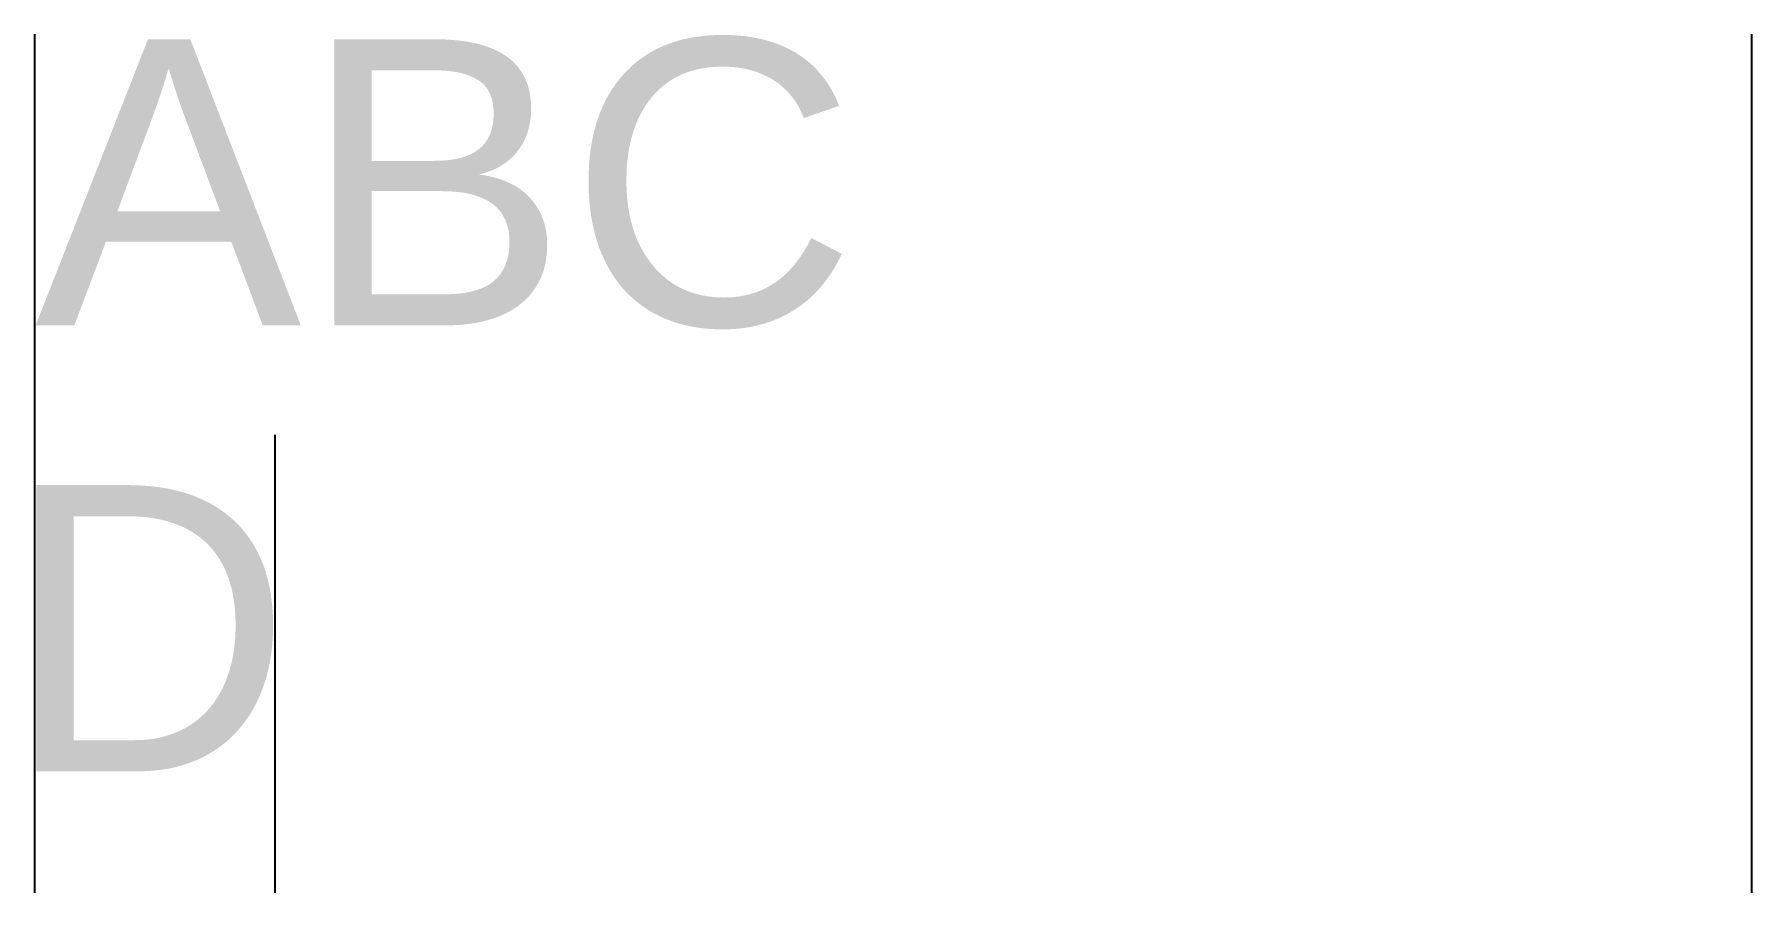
# Model space of a CAD drawing. Header units: millimetres. Extents: x 10 to 70, y -10 to 20.
import ezdxf
from ezdxf.enums import TextEntityAlignment as Align

# ---------------------------------------------------------------- set-up
doc = ezdxf.new("R2010")
doc.units = ezdxf.units.MM
doc.layers.get('0').update_dxf_attribs({"lineweight": 25})
doc.styles.add('textstyle11', font='Arial.ttf')
doc.styles.add('textstyle12', font='Arial.ttf')

msp = doc.modelspace()

# ---------------------------------------------------------------- linework, layer by layer
at = {"color": 6, "true_color": 0xff00ff}
for p, q in [((10, 20), (10, -10)), ((70, 20), (70, -10)), ((18.4, 6), (18.4, -10))]:
    msp.add_line(p, q, dxfattribs=at)

# ---------------------------------------------------------------- texts
for s, style, p in [('ABC', 'textstyle11', (10.02, 19.829)), ('D', 'textstyle12', (8.922, 4.244))]:
    msp.add_text(s, height=10, dxfattribs=dict(style=style)).set_placement(p, align=Align.TOP_LEFT)

doc.saveas('drawing.dxf')
